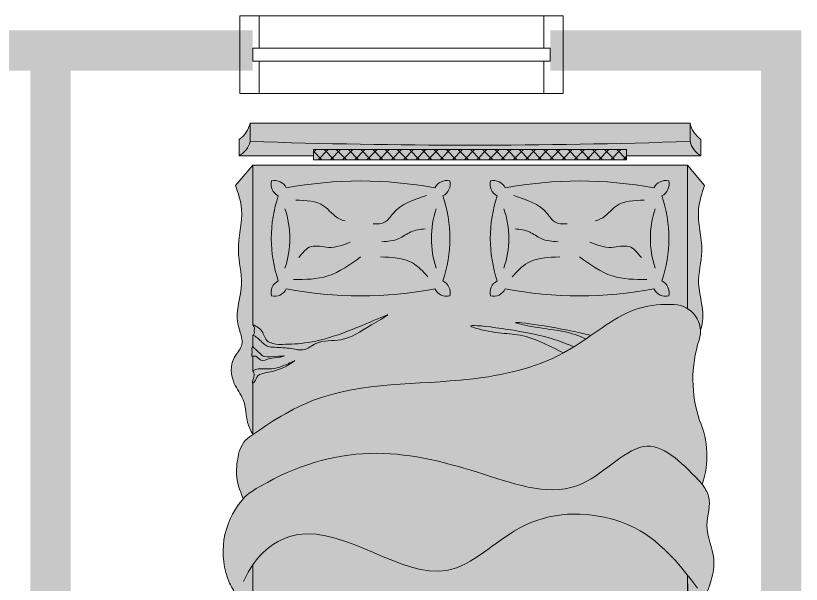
# Model space of a CAD drawing. Header units: metres. Extents: x -92766 to 98207, y -36056 to 71601.
# Drawn here: x 12.159 to 15.075, y 3.02 to 5.129 of the extents above; entities that cross this region are included whole.
import ezdxf

# ---------------------------------------------------------------- set-up
doc = ezdxf.new("R2010")
doc.units = ezdxf.units.M
doc.header["$MEASUREMENT"] = 0
for name, color, linetype, lineweight in [('WALLS (PERETI)', 1, 'Continuous', 30), ('WINDOWS (FERESTRE)', 4, 'Continuous', 15), ('www.cadblocksfree.com', 7, 'Continuous', 5)]:
    doc.layers.add(name, color=color, linetype=linetype, lineweight=lineweight)

# ---------------------------------------------------------------- blocks, each defined once
blk = doc.blocks.new('V_C_12M')
at = {"extrusion": (0, 0, -1)}
for p, q in [((0.04999999999032134, -0.01999998808680559), (0.05000000000283933, -0.4800000119079648)), ((0.07000000000940254, -0.01999998808678427), (0.04999999999032134, -0.01999998808680559)), ((0.07000000000940254, -0.01999998808678427), (0.06999999999599993, -0.4800000119079435)), ((0.04999999999988347, -0.02999998808679649), (-7.993605777301127e-14, -0.02999998808650162)), ((0.1200000000000561, -0.02999998808695636), (0.06999999999986528, -0.02999998808677518)), ((0.05000000047098929, -0.4700000119079739), (4.71025884962728e-10, -0.470000011907679)), ((0.1200000004709345, -0.4700000119081338), (0.0700000004709711, -0.4700000119079526)), ((0.07000000047098354, -0.4800000119079435), (0.05000000000283933, -0.4800000119079648))]:
    blk.add_line(p, q, dxfattribs=at)
blk.add_lwpolyline([(5.913491918363434e-12, -0.4999999999941807), (0, 0), (-0.120000000000136, -4.547473508864641e-13), (-0.1199999999939951, -0.4999999999946354)], close=True, dxfattribs=at)
blk = doc.blocks.new('A$C1DE57E0E')
at = {"layer": 'www.cadblocksfree.com', "lineweight": 5, "ltscale": 0.2}
h = blk.add_hatch(color=25, dxfattribs=at)
h.dxf.hatch_style = 1
h.set_gradient(color1=(139, 102, 75), color2=(43, 31, 23), one_color=1, tint=0.1299999952316284)
h.paths.add_polyline_path([(113.625865065027, 2288.797623987775), (113.625865065027, 2356.441106617451, -0.1973270565007711), (73.38699513208121, 2296.441106617451), (73.38699513208121, 2236.441106617451, 0.2083477308151313)])
h = blk.add_hatch(color=25, dxfattribs=at)
h.dxf.hatch_style = 1
h.set_gradient(color1=(139, 102, 75), color2=(43, 31, 23), one_color=1, tint=0.1299999952316284, name='CURVED')
h.paths.add_polyline_path([(1733.148125199368, 2356.441106617451), (113.625865065027, 2356.441106617451), (113.625865065027, 2288.797623987775, 0.01663836806749312), (1733.148125199368, 2288.797624296276)])
h = blk.add_hatch(color=25, dxfattribs=at)
h.dxf.hatch_style = 1
h.set_gradient(color1=(139, 102, 75), color2=(43, 31, 23), one_color=1, tint=0.1299999952316284)
h.paths.add_polyline_path([(1773.386995132081, 2296.441106617451, -0.1973270565004446), (1733.148125199368, 2356.441106617451), (1733.148125199368, 2288.79762398731, 0.208347730813652), (1773.386995132081, 2236.441106617451)])
h = blk.add_hatch(color=25, dxfattribs=at)
h.dxf.hatch_style = 1
h.set_gradient(color1=(139, 102, 75), color2=(43, 31, 23), one_color=1, tint=0.1299999952316284, name='INVCURVED')
h.paths.add_polyline_path([(1733.148125123, 2288.797624293715, -0.0166383680667078), (113.625865065027, 2288.797623987775, -0.2083477308153698), (73.38699513184838, 2236.441106617451), (347.0488876835443, 2236.441106617451), (347.0488876835443, 2258.73352480703), (1499.725102512864, 2258.73352480703), (1499.725102512864, 2236.441106617451), (1773.386995132081, 2236.441106617451, -0.2083477318100794)])
h = blk.add_hatch(color=25, dxfattribs=at)
h.dxf.hatch_style = 1
h.set_gradient(color1=(139, 102, 75), color2=(198, 169, 149), one_color=1, tint=0.6800000071525574, name='CYLINDER')
h.paths.add_polyline_path([(1499.725102512864, 2258.73352480703), (347.0488876835443, 2258.73352480703), (347.0488876835443, 2221.614735631505), (1499.725102512864, 2221.614735631505)])
h = blk.add_hatch(dxfattribs=at)
h.set_pattern_fill('ANSI37,_O', color=256, scale=10)
h.set_pattern_definition([(45, (-23820.29460513312, -41819.68571330886), (-22.45064030267288, 22.45064030267288), []), (135, (-23820.29460513312, -41819.68571330886), (-22.45064030267288, -22.45064030267288), [])])
h.paths.add_polyline_path([(1499.725102512864, 2258.73352480703), (347.0488876835443, 2258.73352480703), (347.0488876835443, 2221.614735631505), (1499.725102512864, 2221.614735631505)])
h = blk.add_hatch(color=254, dxfattribs=at)
h.dxf.hatch_style = 1
h.set_gradient(color1=(240, 232, 219), color2=(213, 190, 154), one_color=1, tint=0.7200000286102295)
edge = h.paths.add_edge_path()
edge.add_line((123.3869951320812, 2201.638743776828), (59.78979543456808, 2127.113995441934))
edge.add_spline(control_points=[(59.78979543433525, 2127.113995441934), (69.66471691965126, 2098.155732745072), (96.48561957175843, 2019.503285136307), (55.89570747525431, 1896.847830784507), (98.03812334081158, 1756.291254728567), (46.2446874929592, 1642.4650351936), (99.05461693950929, 1543.451174591668), (38.3420078442432, 1484.780852351803), (43.86893302458338, 1402.154759843135), (89.43182442570105, 1347.976950760465), (98.81970267207362, 1296.456476497697), (102.5268027849961, 1251.785219443263), (115.9961626573931, 1225.20268561272), (123.3869951320812, 1210.616465022555)], knot_values=[0, 0, 0, 0, 0.09018023105643881, 0.2449351320798513, 0.3646438241986237, 0.5132330690395209, 0.5950634960661151, 0.646820388242338, 0.740988272125753, 0.8098674202588054, 0.8551784313864677, 0.8950360916221497, 0.9434986994854019, 0.9434986994854019, 0.9434986994854019, 0.9434986994854019], degree=3, periodic=0)
edge.add_line((123.3869951320812, 1210.616465022555), (123.3869951320812, 1399.257914286805))
edge.add_spline(control_points=[(123.3869951318484, 1399.257914287969), (123.0195330763236, 1400.439047750318), (121.909177794354, 1404.008063268615), (123.8523257835768, 1410.396039955784), (127.0464214987587, 1418.205275765387), (128.968190271873, 1427.537091878941), (128.074713393813, 1437.372767469147), (124.8528064300772, 1442.673354365397), (123.3869951320812, 1445.084864146775)], knot_values=[0, 0, 0, 0, 0.003660913003178494, 0.01106213289003575, 0.01903160760236745, 0.02928736128191212, 0.03932861524520086, 0.04771003989559683, 0.04771003989559683, 0.04771003989559683, 0.04771003989559683], degree=3, periodic=0)
edge.add_line((123.3869951320812, 1445.084864147007), (123.3869951320812, 1499.091966038337))
edge.add_spline(control_points=[(123.3869951320812, 1499.091966038337), (122.2360037311446, 1499.363913269248), (119.2840703777038, 1500.06137295533), (119.4833432142623, 1506.612456329865), (122.3590581854805, 1515.081552360673), (117.7635536815505, 1526.15924084885), (122.0685133738443, 1532.61372321262), (123.3869951320812, 1534.590540154837)], knot_values=[0, 0, 0, 0, 0.00323058810341826, 0.008285449190587369, 0.01595143776938798, 0.03158668717773788, 0.03848939718788134, 0.03848939718788134, 0.03848939718788134, 0.03848939718788134], degree=3, periodic=0)
edge.add_line((123.3869951320812, 1534.590540154837), (123.3869951320812, 1576.421789272921))
edge.add_spline(control_points=[(123.3869951320812, 1576.421789273154), (124.84538592631, 1577.555738697527), (127.7628095960245, 1579.824136786396), (130.4430767595768, 1585.708127112826), (126.418961671181, 1592.037580792094), (132.1187966237776, 1599.839566271752), (126.9931074231863, 1608.045829061419), (124.4506216424052, 1613.271194995148), (123.386995132314, 1615.457180763595)], knot_values=[0, 0, 0, 0, 0.005548127908248948, 0.01109869847316836, 0.01747460509478682, 0.02515561728524743, 0.03551924628982295, 0.04297298497359907, 0.04297298497359907, 0.04297298497359907, 0.04297298497359907], degree=3, periodic=0)
edge.add_line((123.3869951320812, 1615.457180763828), (123.3869951320812, 2201.638743776828))
h = blk.add_hatch(color=254, dxfattribs=at)
h.dxf.hatch_style = 1
h.set_gradient(color1=(240, 232, 219), color2=(213, 190, 154), one_color=1, tint=0.7200000286102295, name='CURVED')
edge = h.paths.add_edge_path()
edge.add_spline(control_points=[(1266.920771327103, 1510.935291757807), (1211.318394224159, 1539.725045947824), (1128.86407457944, 1581.994103363249), (1018.806334608002, 1582.199411349837), (834.8506448992994, 1628.744689916726), (1166.20625173836, 1589.189207385294), (1268.474516668357, 1548.771323994035), (1305.907693764195, 1533.585557367653)], knot_values=[0.005631510335742829, 0.005631510335742829, 0.005631510335742829, 0.005631510335742829, 0.1860138916206105, 0.2660015162584448, 0.3570871810327863, 0.5963901805690979, 0.7397317389089879, 0.7397317389089879, 0.7397317389089879, 0.7397317389089879], degree=3, periodic=0)
edge.add_spline(control_points=[(1305.907693764661, 1533.585557367653), (1320.809152214788, 1542.889962446177), (1335.493168792222, 1552.722950765397), (1350.071985785384, 1562.733557737432)], knot_values=[1.358237767273279, 1.358237767273279, 1.358237767273279, 1.358237767273279, 1.409915662372559, 1.409915662372559, 1.409915662372559, 1.409915662372559], degree=3, periodic=0)
edge.add_spline(control_points=[(1350.071985701798, 1562.733557680389), (1323.264769100351, 1574.302925639087), (1271.063184834551, 1592.96531676827), (1190.448805092368, 1599.903544354718), (1006.959502411773, 1637.141664901981), (1211.911524916766, 1611.800557245733), (1348.131881256821, 1580.446799469879), (1368.368622151436, 1575.397297485732)], knot_values=[0.1043639306803623, 0.1043639306803623, 0.1043639306803623, 0.1043639306803623, 0.1896363068641149, 0.2696239315019491, 0.3607095962762907, 0.6000125958126024, 0.6446217338078728, 0.6446217338078728, 0.6446217338078728, 0.6446217338078728], degree=3, periodic=0)
edge.add_spline(control_points=[(1368.368622151902, 1575.397297485732), (1426.36493398482, 1615.757458505686), (1520.055709661683, 1682.816343296319), (1630.560748156626, 1690.783781247213), (1675.088243465172, 1689.217276392039)], knot_values=[1.431590322817981, 1.431590322817981, 1.431590322817981, 1.431590322817981, 1.63814180148235, 1.770695287284994, 1.770695287284994, 1.770695287284994, 1.770695287284994], degree=3, periodic=0)
edge.add_arc((1671.572356633842, 1589.279102805769), 99.99999999998879, 58.79200339781369, 87.98512997550938, ccw=False)
edge.add_line((1723.386995132081, 1674.80829803925), (1723.386995132081, 2201.638743777061))
edge.add_line((1723.386995132081, 2201.638743777061), (123.3869951320812, 2201.638743777061))
edge.add_line((123.3869951320812, 2201.638743777061), (123.3869951320812, 1615.457180763595))
edge.add_spline(control_points=[(123.386995132314, 1615.457180763595), (138.7418569207657, 1607.977226805408), (166.4929037827533, 1591.282890640898), (167.3933042318095, 1546.750568612944), (218.4456646011677, 1542.185560880695), (222.0033014432993, 1542.442241853336)], knot_values=[0.01222675870208364, 0.01222675870208364, 0.01222675870208364, 0.01222675870208364, 0.05947207820720335, 0.1062176618094138, 0.134458043575382, 0.134458043575382, 0.134458043575382, 0.134458043575382], degree=3, periodic=0)
edge.add_spline(control_points=[(222.0033014430664, 1542.442241853569), (280.5560467431787, 1543.171568945516), (390.866322131129, 1544.545582613675), (684.3157283065375, 1684.642635956639), (534.1458586766385, 1600.650997365359), (464.2776691131294, 1549.430959754623), (366.2358772675507, 1560.788356147707), (314.889044156298, 1515.492443144554), (260.1371901168022, 1529.762922996655), (224.2720552645624, 1531.028504173737), (203.8348121426534, 1531.749677823624)], knot_values=[0, 0, 0, 0, 0.2187005959148063, 0.4120203559900679, 0.4786136596093368, 0.604644403333072, 0.6969970394608518, 0.7456449795902802, 0.7925683322559657, 0.8547274388453193, 0.8547274388453193, 0.8547274388453193, 0.8547274388453193], degree=3, periodic=0)
edge.add_spline(control_points=[(203.8348121538293, 1531.749677825253), (194.074528798461, 1531.610278464388), (168.789265850326, 1534.799883309752), (149.131296711741, 1561.621246427763), (129.4647032190114, 1574.434646587819), (123.386995132314, 1576.421789273154)], knot_values=[0.1564883932805935, 0.1564883932805935, 0.1564883932805935, 0.1564883932805935, 0.184397548386913, 0.2313764834161266, 0.2505984550882281, 0.2505984550882281, 0.2505984550882281, 0.2505984550882281], degree=3, periodic=0)
edge.add_line((123.3869951320812, 1576.421789272921), (123.3869951320812, 1534.590540154604))
edge.add_spline(control_points=[(123.3869951320812, 1534.590540154837), (129.5787445807364, 1527.419398488244), (156.0012545699719, 1505.149626219878), (161.4760267860256, 1490.304171228316), (267.8169011354912, 1505.434084738139), (209.4075973453, 1492.688414279372), (185.4843696800526, 1494.090646455064), (154.5740164881572, 1475.13689222862), (137.9609655011445, 1500.280084685655), (127.1939418066759, 1499.837982236175), (123.3869951320812, 1499.091966038337)], knot_values=[0.05957432218761405, 0.05957432218761405, 0.05957432218761405, 0.05957432218761405, 0.08075289116965, 0.1037414994169835, 0.1697200936249023, 0.1760361327243865, 0.2071371586311508, 0.2404744334261798, 0.2623408547027293, 0.2736604507987723, 0.2736604507987723, 0.2736604507987723, 0.2736604507987723], degree=3, periodic=0)
edge.add_line((123.3869951320812, 1499.091966038337), (123.3869951320812, 1445.084864145378))
edge.add_spline(control_points=[(123.3869951320812, 1445.084864145378), (129.6665896673221, 1448.681607532548), (152.3526815536898, 1458.561300085392), (202.0807483247481, 1441.9744188732), (296.5283122262917, 1494.010609207908), (233.727520308923, 1451.877607451985), (175.0427458256017, 1437.513765921583), (139.856876789825, 1433.520673824241), (133.7568599861115, 1408.675406603143), (125.8082977498416, 1401.180516207125), (123.3869951318484, 1399.257914287969)], knot_values=[0.01385602633741752, 0.01385602633741752, 0.01385602633741752, 0.01385602633741752, 0.03487377758361038, 0.08886669095460016, 0.1078792274429341, 0.1267378491223226, 0.1587140219647659, 0.1937574699451985, 0.2174867851300671, 0.2267221218327879, 0.2267221218327879, 0.2267221218327879, 0.2267221218327879], degree=3, periodic=0)
edge.add_line((123.3869951320812, 1399.257914288202), (123.3869951320812, 1210.616465022787))
edge.add_spline(control_points=[(123.3869951318484, 1210.616465022555), (196.283048332436, 1261.844318968477), (434.8163014748134, 1409.852284468478), (853.222904909635, 1385.691790117417), (1161.298896953231, 1454.276584285311), (1266.92077134666, 1510.935291774338)], knot_values=[0.1168958193629841, 0.1168958193629841, 0.1168958193629841, 0.1168958193629841, 0.3797203297758732, 0.9577018633805092, 1.313793384435871, 1.313793384435871, 1.313793384435871, 1.313793384435871], degree=3, periodic=0)
h.paths.add_polyline_path([(246.7529245298356, 1746.308352602879, -0.3575266660906883), (192.1123583007138, 1720.987579002045, -0.3575266660894137), (217.433131902013, 1775.628145230934, -0.1647847126465284), (217.433131902013, 2088.828666352434, -0.3575266660890756), (192.1123583009467, 2143.469232581323, -0.3575266660908716), (246.7529245300684, 2118.14845898049, -0.09256070439663334), (793.8700573595706, 2118.14845898049, -0.3575266660898965), (848.5106235886924, 2143.469232581323, -0.3575266660894428), (823.1898499873932, 2088.828666352434, -0.1647847126465285), (823.1898499876261, 1775.628145230934, -0.3575266660890756), (848.5106235886924, 1720.987579002045, -0.3575266660898963), (793.8700573595706, 1746.308352602879, -0.09256070439665308)], flags=16)
h.paths.add_polyline_path([(998.26336667547, 1720.987579001812, -0.3575266660910266), (1023.584140276769, 1775.628145230934, -0.1647847126465284), (1023.584140276536, 2088.828666352434, -0.3575266660890757), (998.26336667547, 2143.469232581323, -0.3575266660898963), (1052.903932904592, 2118.14845898049, -0.0925607043966334), (1600.021065734094, 2118.14845898049, -0.3575266660908717), (1654.661631963216, 2143.469232581323, -0.3575266660894426), (1629.340858362149, 2088.828666352434, -0.1647847126465283), (1629.340858362149, 1775.628145230934, -0.3575266660890756), (1654.661631963216, 1720.987579002045, -0.3575266660908716), (1600.021065734094, 1746.308352602879, -0.09256070439663351), (1052.903932904592, 1746.308352602879, -0.3575266660906303)], flags=16)
h = blk.add_hatch(color=254, dxfattribs=at)
h.dxf.hatch_style = 1
h.set_gradient(color1=(240, 232, 219), color2=(213, 190, 154), one_color=1, tint=0.7200000286102295)
edge = h.paths.add_edge_path()
edge.add_spline(control_points=[(1771.503396621207, 1592.992221088847), (1774.059832509141, 1601.394208316226), (1792.066597333876, 1661.063487897394), (1748.735866923351, 1756.291254728567), (1790.878282788908, 1896.847830784507), (1750.288370692404, 2019.503285136307), (1777.109273344511, 2098.155732745072), (1786.98419483006, 2127.113995441934)], knot_values=[0, 0, 0, 0, 0.02462176416783945, 0.1732110090087366, 0.2929197011275091, 0.4476746021509216, 0.5378548332073604, 0.5378548332073604, 0.5378548332073604, 0.5378548332073604], degree=3, periodic=0)
edge.add_line((1786.98419483006, 2127.113995442167), (1723.386995132314, 2201.638743777061))
edge.add_line((1723.386995132314, 2201.638743777061), (1723.386995132314, 1674.808298043208))
edge.add_arc((1671.572356634773, 1589.279102809029), 99.9999999999888, 2.1279492292164264, 58.79200339844499, ccw=False)
h = blk.add_hatch(color=27, dxfattribs=at)
h.dxf.hatch_style = 1
h.set_gradient(color1=(106, 82, 42), color2=(160, 123, 64), one_color=1, tint=0.4399999976158142, name='CURVED')
h.paths.add_polyline_path([(823.1898499876261, 2088.828666352434, 0.3575266660914516), (848.5106235886924, 2143.469232581556, 0.3575266660906303), (793.8700573595706, 2118.14845898049, 0.09256070439663334), (246.7529245300684, 2118.14845898049, 0.3575266660908717), (192.1123583009467, 2143.469232581323, 0.3575266660886796), (217.433131902013, 2088.828666352667, 0.1647847126464969), (217.433131902013, 1775.628145230934, 0.3575266660910845), (192.1123583009467, 1720.987579001812, 0.3575266660898384), (246.7529245298356, 1746.308352602879, 0.09256070439665308), (793.8700573595706, 1746.308352602879, 0.3575266660898963), (848.5106235886924, 1720.987579002045, 0.3575266660883126), (823.1898499876261, 1775.628145230701, 0.164784712646497)])
h = blk.add_hatch(color=27, dxfattribs=at)
h.dxf.hatch_style = 1
h.set_gradient(color1=(106, 82, 42), color2=(160, 123, 64), one_color=1, tint=0.4399999976158142, name='CURVED')
h.paths.add_polyline_path([(1629.340858362149, 2088.828666352434, 0.3575266660910843), (1654.661631963216, 2143.469232581556, 0.3575266660898384), (1600.021065734327, 2118.14845898049, 0.09256070439665297), (1052.903932904592, 2118.14845898049, 0.3575266660900799), (998.26336667547, 2143.469232581323, 0.3575266660883129), (1023.584140276536, 2088.828666352667, 0.1647847126464969), (1023.584140276536, 1775.628145230934, 0.3575266660914516), (998.26336667547, 1720.987579001812, 0.3575266660906303), (1052.903932904592, 1746.308352602879, 0.09256070439663351), (1600.021065734094, 1746.308352602879, 0.3575266660906881), (1654.661631963216, 1720.987579002045, 0.3575266660886796), (1629.340858362149, 1775.628145230701, 0.1647847126464968)])
h = blk.add_hatch(color=43, dxfattribs=at)
h.dxf.hatch_style = 1
h.set_gradient(color1=(206, 178, 131), color2=(227, 212, 186), one_color=1, tint=0.8100000023841858, name='CYLINDER')
edge = h.paths.add_edge_path()
edge.add_arc((1671.57235662872, 1589.279102806002), 99.9999999999888, 342.0511336145293, 447.9851299725767)
edge.add_spline(control_points=[(1675.088243465172, 1689.217276392039), (1630.560748156626, 1690.783781247213), (1520.055709661916, 1682.816343296319), (1426.36493398482, 1615.757458505686), (1368.368622151669, 1575.397297485732)], knot_values=[1.431590322817835, 1.431590322817835, 1.431590322817835, 1.431590322817835, 1.564143808620479, 1.770695287284994, 1.770695287284994, 1.770695287284994, 1.770695287284994], degree=3, periodic=0)
edge.add_spline(control_points=[(1368.368622151669, 1575.397297485732), (1362.282728338614, 1571.162068615668), (1356.186609986238, 1566.932190568186), (1350.071985785384, 1562.733557737665)], knot_values=[1.409915662372815, 1.409915662372815, 1.409915662372815, 1.409915662372815, 1.431590322817835, 1.431590322817835, 1.431590322817835, 1.431590322817835], degree=3, periodic=0)
edge.add_spline(control_points=[(1350.071985785384, 1562.733557737665), (1335.493168792222, 1552.722950765397), (1320.809152214555, 1542.889962446177), (1305.907693764195, 1533.585557367653)], knot_values=[1.358237767273037, 1.358237767273037, 1.358237767273037, 1.358237767273037, 1.409915662372815, 1.409915662372815, 1.409915662372815, 1.409915662372815], degree=3, periodic=0)
edge.add_line((1305.907693765126, 1533.585557368118), (1266.920771419071, 1510.935291811125))
edge.add_spline(control_points=[(1266.920771324541, 1510.935291762464), (1161.298896936933, 1454.276584281586), (853.2229049010202, 1385.691790117882), (434.8163014748134, 1409.852284468478), (196.283048332436, 1261.844318968477), (123.3869951320812, 1210.616465022787)], knot_values=[0.1168958193630798, 0.1168958193630798, 0.1168958193630798, 0.1168958193630798, 0.472987340393773, 1.050968873998409, 1.313793384411202, 1.313793384411202, 1.313793384411202, 1.313793384411202], degree=3, periodic=0)
edge.add_spline(control_points=[(123.3869951320812, 1210.616465022787), (119.4973760962021, 1207.883027105127), (115.6125009094831, 1205.13546011271), (111.7318004558329, 1202.375459100353)], knot_values=[0.1028719158199011, 0.1028719158199011, 0.1028719158199011, 0.1028719158199011, 0.1168958193630799, 0.1168958193630799, 0.1168958193630799, 0.1168958193630799], degree=3, periodic=0)
edge.add_arc((169.6896432796493, 1120.883812563727), 100.0000000000352, 125.4208969883762, 169.6981795679069)
edge.add_spline(control_points=[(71.3017076656688, 1138.767160284333), (71.24702108022757, 1138.466293783626), (66.82209404651076, 1114.11262300075), (57.11727313022129, 1059.119965469465), (74.67116527887993, 1007.473684895085), (88.51241466565989, 974.5969975816552)], knot_values=[0.3128349436863077, 0.3128349436863077, 0.3128349436863077, 0.3128349436863077, 0.3137509534211996, 0.386958004641742, 0.4759027329026081, 0.4759027329026081, 0.4759027329026081, 0.4759027329026081], degree=3, periodic=0)
edge.add_spline(control_points=[(88.51241466565989, 974.5969975816552), (100.7337947171181, 988.6178082183469), (117.7515042463783, 1004.299455080414), (177.3714751359075, 1034.733086614171)], knot_values=[0.006245697065623623, 0.006245697065623623, 0.006245697065623623, 0.006245697065623623, 0.05547592591471932, 0.05547592591471932, 0.05547592591471932, 0.05547592591471932], degree=3, periodic=0)
edge.add_spline(control_points=[(177.3714751151856, 1034.733086632099), (304.553033485543, 1105.631670874776), (574.5504829192068, 1177.282438048627), (957.2018800252117, 1076.71462215879), (1321.112041725311, 944.3483852646314), (1568.28946728236, 1250.170386868762), (1710.763649512781, 1099.696197192185), (1778.114147331333, 1028.563930104021)], knot_values=[0.09918525235884462, 0.09918525235884462, 0.09918525235884462, 0.09918525235884462, 0.5236467270390676, 0.9270872950244264, 1.289918234564769, 1.564439021262726, 1.810554634340499, 1.810554634340499, 1.810554634340499, 1.810554634340499], degree=3, periodic=0)
edge.add_arc((1474.354844650719, 1132.997814804083), 321.2104454069234, 341.0267878798242, 383.7782184284114)
edge.add_arc((2216.063350123586, 1412.90033101174), 472.3459732861395, 162.0511336103901, 198.5657216587826, ccw=False)
h = blk.add_hatch(color=254, dxfattribs=at)
h.dxf.hatch_style = 1
h.set_gradient(color1=(240, 232, 219), color2=(137, 106, 57), one_color=1, tint=0.3799999952316284, name='CURVED')
edge = h.paths.add_edge_path()
edge.add_spline(control_points=[(203.8348121426534, 1531.749677823624), (224.2720552645624, 1531.028504173737), (260.1371901168022, 1529.762922996655), (314.889044156298, 1515.492443144554), (366.2358772675507, 1560.788356147707), (464.2776691131294, 1549.430959754623), (534.1458586766385, 1600.650997365359), (684.3157283065375, 1684.642635956639), (390.866322131129, 1544.545582613675), (280.5560467431787, 1543.171568945516), (222.0033014430664, 1542.442241853569)], knot_values=[0, 0, 0, 0, 0.06215910658935364, 0.1090824592550391, 0.1577303993844675, 0.2500830355122473, 0.3761137792359825, 0.4427070828552514, 0.636026842930513, 0.8547274388453193, 0.8547274388453193, 0.8547274388453193, 0.8547274388453193], degree=3, periodic=0)
edge.add_spline(control_points=[(222.0033014432993, 1542.442241853336), (218.4456646011677, 1542.185560880695), (167.3933042318095, 1546.750568612944), (166.4929037827533, 1591.282890640898), (138.7418569207657, 1607.977226805408), (123.386995132314, 1615.457180763595)], knot_values=[0.01222675870208365, 0.01222675870208365, 0.01222675870208365, 0.01222675870208365, 0.04046714046805186, 0.08721272407026232, 0.134458043575382, 0.134458043575382, 0.134458043575382, 0.134458043575382], degree=3, periodic=0)
edge.add_spline(control_points=[(123.386995132314, 1615.457180763595), (124.4506216424052, 1613.271194995148), (126.9931074231863, 1608.045829061419), (132.1187966237776, 1599.839566271752), (126.418961671181, 1592.037580792094), (130.4430767595768, 1585.708127112826), (127.7628095960245, 1579.824136786396), (124.84538592631, 1577.555738697527), (123.3869951320812, 1576.421789273154)], knot_values=[0, 0, 0, 0, 0.007453738683776123, 0.01781736768835163, 0.02549837987881225, 0.03187428650043071, 0.03742485706535012, 0.04297298497359907, 0.04297298497359907, 0.04297298497359907, 0.04297298497359907], degree=3, periodic=0)
edge.add_spline(control_points=[(123.386995132314, 1576.421789273154), (129.4647032190114, 1574.434646587819), (149.131296711741, 1561.621246427763), (168.789265850326, 1534.799883309752), (194.074528798461, 1531.610278464388), (203.8348121538293, 1531.749677825253)], knot_values=[0.1564883932805935, 0.1564883932805935, 0.1564883932805935, 0.1564883932805935, 0.175710364952695, 0.2226892999819086, 0.2505984550882281, 0.2505984550882281, 0.2505984550882281, 0.2505984550882281], degree=3, periodic=0)
h = blk.add_hatch(color=254, dxfattribs=at)
h.dxf.hatch_style = 1
h.set_gradient(color1=(240, 232, 219), color2=(137, 106, 57), one_color=1, tint=0.3799999952316284, name='CURVED')
edge = h.paths.add_edge_path()
edge.add_spline(control_points=[(1305.907693764195, 1533.585557367653), (1268.474516668357, 1548.771323994035), (1166.20625173836, 1589.189207385294), (834.8506448992994, 1628.744689916726), (1018.806334608002, 1582.199411349837), (1128.86407457944, 1581.994103363249), (1211.318394224159, 1539.725045947824), (1266.920771327103, 1510.935291757807)], knot_values=[0.005631510335742784, 0.005631510335742784, 0.005631510335742784, 0.005631510335742784, 0.1489730686756328, 0.3882760682119444, 0.479361732986286, 0.5593493576241202, 0.7397317389089879, 0.7397317389089879, 0.7397317389089879, 0.7397317389089879], degree=3, periodic=0)
edge.add_line((1266.920771327103, 1510.935291757574), (1305.907693764195, 1533.58555736742))
h = blk.add_hatch(color=254, dxfattribs=at)
h.dxf.hatch_style = 1
h.set_gradient(color1=(240, 232, 219), color2=(137, 106, 57), one_color=1, tint=0.3799999952316284, name='CURVED')
edge = h.paths.add_edge_path()
edge.add_spline(control_points=[(1368.368622151436, 1575.397297485732), (1348.131881256821, 1580.446799469879), (1211.911524916766, 1611.800557245733), (1006.959502411773, 1637.141664901981), (1190.448805092368, 1599.903544354718), (1271.063184834551, 1592.96531676827), (1323.264769100351, 1574.302925639087), (1350.071985701798, 1562.733557680389)], knot_values=[0.1043639306803623, 0.1043639306803623, 0.1043639306803623, 0.1043639306803623, 0.1489730686756328, 0.3882760682119444, 0.479361732986286, 0.5593493576241202, 0.6446217338078728, 0.6446217338078728, 0.6446217338078728, 0.6446217338078728], degree=3, periodic=0)
edge.add_spline(control_points=[(1350.071985784918, 1562.733557737432), (1356.186609985773, 1566.932190567954), (1362.282728338381, 1571.162068615435), (1368.368622151436, 1575.397297485732)], knot_values=[1.409915662372559, 1.409915662372559, 1.409915662372559, 1.409915662372559, 1.431590322817981, 1.431590322817981, 1.431590322817981, 1.431590322817981], degree=3, periodic=0)
h = blk.add_hatch(color=254, dxfattribs=at)
h.dxf.hatch_style = 1
h.set_gradient(color1=(240, 232, 219), color2=(137, 106, 57), one_color=1, tint=0.3799999952316284, name='CURVED')
edge = h.paths.add_edge_path()
edge.add_spline(control_points=[(123.3869951320812, 1499.091966038337), (127.1939418066759, 1499.837982236175), (137.9609655011445, 1500.280084685655), (154.5740164881572, 1475.13689222862), (185.4843696800526, 1494.090646455064), (209.4075973453, 1492.688414279372), (267.8169011354912, 1505.434084738139), (161.4760267860256, 1490.304171228316), (156.0012545699719, 1505.149626219878), (129.5787445807364, 1527.419398488244), (123.3869951320812, 1534.590540154837)], knot_values=[0.05957432218761405, 0.05957432218761405, 0.05957432218761405, 0.05957432218761405, 0.0708939182836571, 0.0927603395602066, 0.1260976143552356, 0.1571986402619999, 0.1635146793614841, 0.2294932735694029, 0.2524818818167364, 0.2736604507987723, 0.2736604507987723, 0.2736604507987723, 0.2736604507987723], degree=3, periodic=0)
edge.add_spline(control_points=[(123.3869951320812, 1534.590540154837), (122.0685133738443, 1532.61372321262), (117.7635536815505, 1526.15924084885), (122.3590581854805, 1515.081552360673), (119.4833432142623, 1506.612456329865), (119.2840703777038, 1500.06137295533), (122.2360037311446, 1499.363913269248), (123.3869951320812, 1499.091966038337)], knot_values=[0, 0, 0, 0, 0.00690271001014346, 0.02253795941849335, 0.03020394799729397, 0.03525880908446308, 0.03848939718788134, 0.03848939718788134, 0.03848939718788134, 0.03848939718788134], degree=3, periodic=0)
h = blk.add_hatch(color=254, dxfattribs=at)
h.dxf.hatch_style = 1
h.set_gradient(color1=(240, 232, 219), color2=(137, 106, 57), one_color=1, tint=0.3799999952316284, name='CURVED')
edge = h.paths.add_edge_path()
edge.add_spline(control_points=[(123.3869951318484, 1399.257914287969), (125.8082977498416, 1401.180516207125), (133.7568599861115, 1408.675406603143), (139.856876789825, 1433.520673824241), (175.0427458256017, 1437.513765921583), (233.727520308923, 1451.877607451985), (296.5283122262917, 1494.010609207908), (202.0807483247481, 1441.9744188732), (152.3526815536898, 1458.561300085392), (129.6665896673221, 1448.681607532548), (123.3869951320812, 1445.084864145378)], knot_values=[0.01385602633741753, 0.01385602633741753, 0.01385602633741753, 0.01385602633741753, 0.02309136304013831, 0.04682067822500691, 0.08186412620543948, 0.1138402990478828, 0.1326989207272713, 0.1517114572156052, 0.205704370586595, 0.2267221218327879, 0.2267221218327879, 0.2267221218327879, 0.2267221218327879], degree=3, periodic=0)
edge.add_spline(control_points=[(123.3869951320812, 1445.084864146775), (124.8528064300772, 1442.673354365397), (128.074713393813, 1437.372767469147), (128.968190271873, 1427.537091878941), (127.0464214987587, 1418.205275765387), (123.8523257835768, 1410.396039955784), (121.909177794354, 1404.008063268615), (123.0195330763236, 1400.439047750318), (123.3869951318484, 1399.257914287969)], knot_values=[0, 0, 0, 0, 0.008381424650395966, 0.01842267861368471, 0.02867843229322938, 0.03664790700556108, 0.04404912689241833, 0.04771003989559683, 0.04771003989559683, 0.04771003989559683, 0.04771003989559683], degree=3, periodic=0)
h = blk.add_hatch(color=43, dxfattribs=at)
h.dxf.hatch_style = 1
h.set_gradient(color1=(206, 178, 131), color2=(233, 221, 200), one_color=1, tint=0.8500000238418579, name='CURVED')
edge = h.paths.add_edge_path()
edge.add_spline(control_points=[(1846.775334750302, 101.5322837166023), (1837.758212597808, 119.282520638546), (1820.557477156632, 153.1422293295618), (1852.897575316485, 216.1501920991577), (1772.038563251263, 246.8624951350503), (1828.093229972292, 310.2186806115787), (1753.335072564194, 365.5087450768333), (1862.134915190749, 429.5161386001855), (1782.430540936533, 488.7626145815011), (1755.613269689726, 530.4130629741121), (1748.185175089631, 545.9990569294896)], knot_values=[0, 0, 0, 0, 0.05758329000353637, 0.1098437972159638, 0.1698138218664433, 0.2255174829302509, 0.2824861515521905, 0.3632291183773252, 0.45098420656959, 0.5012091817853866, 0.5012091817853866, 0.5012091817853866, 0.5012091817853866], degree=3, periodic=0)
edge.add_spline(control_points=[(1748.185175089398, 545.9990569290239), (1774.630018931581, 586.4510102393106), (1810.303072807612, 651.4304842834827), (1830.422947386513, 770.1023544215132), (1777.033242374659, 868.1934337660205), (1817.843742163852, 968.7014402637724), (1787.766605337616, 1014.020107752644), (1778.114147331333, 1028.563930104021)], knot_values=[0, 0, 0, 0, 0.1438744691785906, 0.2224893870322766, 0.3492927143212738, 0.4561786976395368, 0.5066917301592303, 0.5066917301592303, 0.5066917301592303, 0.5066917301592303], degree=3, periodic=0)
edge.add_spline(control_points=[(1778.114147331333, 1028.563930104021), (1710.763649512781, 1099.696197192185), (1568.28946728236, 1250.170386868762), (1321.112041725311, 944.3483852646314), (957.2018800252117, 1076.71462215879), (574.5504829192068, 1177.282438048627), (304.553033485543, 1105.631670874776), (177.3714751151856, 1034.733086632099)], knot_values=[0.09918525235884457, 0.09918525235884457, 0.09918525235884457, 0.09918525235884457, 0.3453008654366168, 0.6198216521345741, 0.9826525916749167, 1.386093159660275, 1.810554634340499, 1.810554634340499, 1.810554634340499, 1.810554634340499], degree=3, periodic=0)
edge.add_spline(control_points=[(177.3714751359075, 1034.733086614171), (117.7515042463783, 1004.299455080414), (100.7337947171181, 988.6178082183469), (88.51241466565989, 974.5969975816552)], knot_values=[0.006245697065623626, 0.006245697065623626, 0.006245697065623626, 0.006245697065623626, 0.05547592591471932, 0.05547592591471932, 0.05547592591471932, 0.05547592591471932], degree=3, periodic=0)
edge.add_spline(control_points=[(88.51241466565989, 974.5969975816552), (86.96192344697192, 972.8182177972049), (85.48863042052835, 971.066169611644), (84.01533739431761, 969.3141214258503)], knot_values=[0, 0, 0, 0, 0.006245697065623623, 0.006245697065623623, 0.006245697065623623, 0.006245697065623623], degree=3, periodic=0)
edge.add_arc((305.3419513611589, 780.048327117227), 291.2164331649039, 139.4648411061638, 203.3711573294546)
edge.add_arc((222.2119085027371, 746.6040277718566), 201.6528082906132, 204.0179006417974, 212.6189639884946)
edge.add_spline(control_points=[(52.36498574214056, 637.9031633769628), (53.69998291018419, 634.7824151744135), (63.61600348749198, 610.394859386608), (76.91841530892998, 552.0200741658919), (34.39830520423129, 466.4896550150588), (85.51934451749548, 383.0182824074291), (86.22797718807124, 296.517417089548), (36.23006303678267, 211.8424845449626), (14.45135069545358, 145.534982677782), (-0.001344765769317746, 101.5322833331302)], knot_values=[0, 0, 0, 0, 0.01015006490093628, 0.07858295845119123, 0.1732273504791735, 0.2688802694005398, 0.3498050162211251, 0.4202002266429895, 0.5590752189863636, 0.5590752189863636, 0.5590752189863636, 0.5590752189863636], degree=3, periodic=0)
edge.add_ellipse((19.30693505564705, 97.55868370109238), major_axis=(26.78801718332123, 26.78801718332124), ratio=0.4535320972039225, start_angle=91.88892384720953, end_angle=106.6319524287637, ccw=False)
edge.add_ellipse((46.09495223895647, 124.3467008844018), major_axis=(77.29204289273638, 77.2920428927364), ratio=0.168252450050839, start_angle=-6.260734153329395e-10, end_angle=110.97777841448749, ccw=False)
edge.add_line((123.3869951318484, 201.6387437770609), (1723.346232960699, 201.6387437770609))
edge.add_arc((1869.593541783746, 258.1426589486655), 156.7831871334379, 200.9447658774159, 201.1244713640487, ccw=False)
edge.add_arc((2039.366322685732, 351.4943992905319), 349.7136727815615, 205.2898146244752, 205.3730108333857)
edge.add_ellipse((1800.679038025206, 124.3467008844018), major_axis=(-77.2920428927364, 77.2920428927364), ratio=0.168252450050839, start_angle=249.0222215855125, end_angle=359.9999999996835, ccw=False)
edge.add_ellipse((1827.467055208515, 97.55868370109238), major_axis=(-26.78801718332124, 26.78801718332124), ratio=0.4535320972039225, start_angle=253.3680475712363, end_angle=268.1110761527904, ccw=False)
h = blk.add_hatch(color=43, dxfattribs=at)
h.dxf.hatch_style = 1
h.set_gradient(color1=(206, 178, 131), color2=(233, 221, 200), one_color=1, tint=0.8500000238418579, name='CURVED')
edge = h.paths.add_edge_path()
edge.add_ellipse((46.09495223895647, 124.3467008844018), major_axis=(77.29204289273638, 77.2920428927364), ratio=0.168252450050839, start_angle=-110.9777784154059, end_angle=-6.261367168116338e-10)
edge.add_ellipse((46.09495223895647, 124.3467008844018), major_axis=(77.29204289273638, 77.2920428927364), ratio=0.168252450050839, start_angle=-6.261367168116338e-10, end_angle=110.9777784144875)
edge.add_ellipse((19.30693505564705, 97.55868370109238), major_axis=(26.78801718332123, 26.78801718332124), ratio=0.4535320972039225, start_angle=-91.88892384974741, end_angle=91.88892384720953, ccw=False)
h = blk.add_hatch(color=43, dxfattribs=at)
h.dxf.hatch_style = 1
h.set_gradient(color1=(206, 178, 131), color2=(233, 221, 200), one_color=1, tint=0.8500000238418579, name='CURVED')
edge = h.paths.add_edge_path()
edge.add_ellipse((1800.679038025206, 124.3467008844018), major_axis=(-77.2920428927364, 77.2920428927364), ratio=0.168252450050839, start_angle=249.0222215855125, end_angle=359.9999999996834)
edge.add_ellipse((1800.679038025206, 124.3467008844018), major_axis=(-77.2920428927364, 77.2920428927364), ratio=0.168252450050839, start_angle=359.9999999996834, end_angle=470.977778415406)
edge.add_ellipse((1827.467055208515, 97.55868370109238), major_axis=(-26.78801718332124, 26.78801718332124), ratio=0.4535320972039225, start_angle=268.1110761527904, end_angle=451.8889238497474, ccw=False)
h = blk.add_hatch(color=43, dxfattribs=at)
h.dxf.hatch_style = 1
h.set_gradient(color1=(206, 178, 131), color2=(233, 221, 200), one_color=1, tint=0.8500000238418579, name='CURVED')
edge = h.paths.add_edge_path()
edge.add_spline(control_points=[(23.28053468768485, 78.25040387990884), (57.12762379972264, 93.35675064101815), (120.553795942571, 121.6645837589167), (154.8663848219439, 12.46010377048515), (311.1333764945157, 33.61264213221148), (488.0115685646888, 172.6456018914469), (719.0518185284454, -55.72499537328258), (959.1291522877291, 72.09565964434296), (1195.789368334459, 90.69972819881514), (1422.406752428273, 16.79371150373481), (1615.927836257499, 154.3024097506423), (1747.460744946962, 106.1087754836772), (1823.493455576245, 78.25040387990884)], knot_values=[0, 0, 0, 0, 0.09151940398442315, 0.1714985135733706, 0.2551966802733756, 0.4993431682155844, 0.7776132872898074, 0.9991109890269537, 1.23769004728933, 1.492615491211055, 1.658192352121012, 1.885025012049535, 1.885025012049535, 1.885025012049535, 1.885025012049535], degree=3, periodic=0)
edge.add_ellipse((1827.467055208515, 97.55868370109238), major_axis=(-26.78801718332124, 26.78801718332124), ratio=0.4535320972039225, start_angle=451.8889238497474, end_angle=466.6319524285684, ccw=False)
edge.add_ellipse((1800.679038025206, 124.3467008844018), major_axis=(-77.2920428927364, 77.2920428927364), ratio=0.168252450050839, start_angle=359.9999999996835, end_angle=470.9777784154059, ccw=False)
edge.add_arc((1869.593541829847, 258.1426588292234), 156.7831871334379, 201.1244713173118, 201.142614633458, ccw=False)
edge.add_line((1723.346232960699, 201.6387437770609), (123.3869951316155, 201.6387437770609))
edge.add_ellipse((46.09495223895647, 124.3467008844018), major_axis=(77.29204289273638, 77.2920428927364), ratio=0.168252450050839, start_angle=-110.97777841540602, end_angle=-6.260734153329395e-10, ccw=False)
edge.add_ellipse((19.30693505564705, 97.55868370109238), major_axis=(26.78801718332123, 26.78801718332124), ratio=0.4535320972039225, start_angle=-106.63195242856841, end_angle=-91.88892384974741, ccw=False)
at = {"layer": 'www.cadblocksfree.com', "ltscale": 0.2}
for p, q in [((113.625865065027, 2288.797623987775), (113.625865065027, 2356.441106617451)), ((1733.148125199368, 2288.79762398731), (1733.148125199368, 2356.441106617451)), ((347.0488876835443, 2258.73352480703), (1499.725102512864, 2258.73352480703)), ((347.0488876835443, 2221.614735631505), (347.0488876835443, 2258.73352480703)), ((1499.725102512864, 2221.614735631505), (1499.725102512864, 2258.73352480703)), ((123.3869951320812, 2201.638743777061), (59.78979543433525, 2127.113995441934)), ((347.0488876835443, 2221.614735631505), (1499.725102512864, 2221.614735631505)), ((1723.386995132081, 2201.638743777061), (1786.98419483006, 2127.113995441934)), ((123.3869951320812, 732.1379789712373), (123.3869951320812, 494.3184053606819)), ((1723.386995132081, 417.3768232811708), (1723.386995132081, 694.4013779382221)), ((123.3869951320812, 201.6387437770609), (1723.386995132081, 201.6387437770609))]:
    blk.add_line(p, q, dxfattribs=at)
at = {"layer": 'www.cadblocksfree.com', "lineweight": 5, "ltscale": 0.2}
blk.add_line((1305.907693764195, 1533.585557367653), (1266.920771327103, 1510.935291757574), dxfattribs=at)
at = {"layer": 'www.cadblocksfree.com', "ltscale": 0.2}
for points in [[(1733.148125199368, 2356.441106617451), (113.625865065027, 2356.441106617451)], [(73.38699513208121, 2296.441106617451), (73.38699513208121, 2236.441106617451), (347.0488876835443, 2236.441106617451)], [(1499.725102512864, 2236.441106617451), (1773.386995132081, 2236.441106617451), (1773.386995132081, 2296.441106617451)], [(1723.386995132081, 1674.808298043208), (1723.386995132081, 2201.638743777061), (123.3869951320812, 2201.638743777061), (123.3869951320812, 1615.457180763362)], [(123.3869951320812, 1576.421789273154), (123.3869951320812, 1534.590540154837)], [(123.3869951320812, 1499.091966038337), (123.3869951320812, 1445.084864146542)], [(123.3869951320812, 1399.257914288202), (123.3869951320812, 1210.616465022555)]]:
    blk.add_lwpolyline(points, dxfattribs=at)
for centre, radius, start, end in [((20.45040449686348, 2375.435971817235), 95.09191004509374, 303.8271063567623, 348.477502372288), ((1826.323585767532, 2375.435971817235), 95.09191004509374, 191.522497627712, 236.1728936432376), ((33.41004125052132, 2308.806753153214), 82.67371795300178, 298.91757738208, 345.9938957130786), ((923.3869904978201, 26616.21231783344), 24340.8877974203, 268.093559378855, 271.9064406344778), ((1813.363949013641, 2308.806753153214), 82.67371795300178, 194.0061042869214, 241.08242261792), ((238.0962165035307, 2131.591250548605), 47.49317500830401, 165.5166463036483, 244.2099450736387), ((203.9903403341305, 2097.485374378972), 47.49317500830401, 25.79005492636128, 104.4833536963517), ((520.3114909448195, 653.0836696489714), 1490.385562932656, 79.42346065011253, 100.5765393498875), ((836.6326415555086, 2097.485374378972), 47.49317500830401, 75.51664630364833, 154.2099450736387), ((802.5267653861083, 2131.591250548605), 47.49317500830401, 295.7900549263613, 14.48335369635167), ((1044.247224878054, 2131.591250548605), 47.49317500830401, 165.5166463036483, 244.2099450736387), ((1010.141348708654, 2097.485374378972), 47.49317500830401, 25.79005492636128, 104.4833536963517), ((1326.462499319343, 653.0836696489714), 1490.385562932656, 79.42346065011253, 100.5765393498875), ((1642.783649930032, 2097.485374378972), 47.49317500830401, 75.51664630364833, 154.2099450736387), ((1608.677773760632, 2131.591250548605), 47.49317500830401, 295.7900549263613, 14.48335369635167), ((679.6966950700153, 1932.228405791568), 488.0688921049917, 161.2852469092116, 198.7147530907884), ((360.926286819391, 1932.228405791568), 488.0688921049917, 341.2852469092116, 18.7147530907884), ((1485.847703444771, 1932.228405791568), 488.0688921049917, 161.2852469092116, 198.7147530907884), ((1167.077295194147, 1932.228405791568), 488.0688921049917, 341.2852469092116, 18.7147530907884), ((-79.0748628762085, 1932.2284057918), 338.7897965243698, 341.1598423447412, 18.8401576552588), ((1119.69784476608, 1932.2284057918), 338.7897965243698, 161.1598423447412, 198.8401576552588), ((727.076145498082, 1932.2284057918), 338.7897965243698, 341.1598423447412, 18.8401576552588), ((1925.848853140371, 1932.2284057918), 338.7897965243698, 161.1598423447412, 198.8401576552588), ((238.0962165035307, 1732.865561034763), 47.49317500830401, 115.7900549263613, 194.4833536963517), ((802.5267653861083, 1732.865561034763), 47.49317500830401, 345.5166463036483, 64.20994507363872), ((1044.247224878054, 1732.865561034763), 47.49317500830401, 115.7900549263613, 194.4833536963517), ((1608.677773760632, 1732.865561034763), 47.49317500830401, 345.5166463036483, 64.20994507363872), ((203.9903403341305, 1766.971437204396), 47.49317500830401, 255.5166463036483, 334.2099450736387), ((520.3114909448195, 3211.373141934397), 1490.385562932656, 259.4234606501125, 280.5765393498875), ((836.6326415555086, 1766.971437204396), 47.49317500830401, 205.7900549263613, 284.4833536963517), ((1010.141348708654, 1766.971437204396), 47.49317500830401, 255.5166463036483, 334.2099450736387), ((1326.462499319343, 3211.373141934397), 1490.385562932656, 259.4234606501125, 280.5765393498875), ((1642.783649930032, 1766.971437204396), 47.49317500830401, 205.7900549263613, 284.4833536963517), ((1671.572356635006, 1589.279102809029), 100, 342.0511336141954, 87.98512996983051), ((2216.063350123586, 1412.900331011973), 472.3459732861116, 162.0511336141954, 198.5657216592086), ((1474.354844650952, 1132.997814804083), 321.2104454069235, 341.0267878818818, 23.77821842490178), ((169.6896432794165, 1120.883812563494), 100, 125.4208969889317, 169.6981794721169), ((305.341951360926, 780.048327117227), 291.2164331649249, 139.4648411094004, 203.3711573329142), ((222.2119084966835, 746.604027786525), 201.6528082909061, 204.0179006445426, 212.6189640182002), ((-676.1570222072769, 560.9017871317919), 873.2121282601559, 336.8495239528304, 357.9002538815232), ((2039.366322776536, 351.4943990986794), 349.7136727815545, 176.7524727736789, 205.3730107947023), ((1869.593541782349, 258.1426589521579), 156.7831871334492, 162.6474673785245, 201.1361021932697), ((1614.993829871994, 33.67191777518019), 198.0600766927276, 58.00128565054176, 91.65506450715961)]:
    blk.add_arc(centre, radius, start, end, dxfattribs=at)
at = {"layer": 'www.cadblocksfree.com', "ltscale": 0.2, "extrusion": (0, 0, -1)}
for centre, major_axis, ratio, start_param, end_param in [((46.09495223895647, 124.3467008844018), (77.29204289273638, 77.2920428927364), 0.168252450050839, 4.250341947992563, 8.31602866635556), ((19.30693505564705, 97.55868370109238), (26.78801718332123, 26.78801718332124), 0.4535320972039225, 4.422106649467695, 8.144263964888069)]:
    blk.add_ellipse(centre, major_axis=major_axis, ratio=ratio, start_param=start_param, end_param=end_param, dxfattribs=at)
at = {"layer": 'www.cadblocksfree.com', "ltscale": 0.2}
for centre, major_axis, ratio, start_param, end_param in [((1800.679038025206, 124.3467008844018), (-77.29204289273639, 77.29204289273639), 0.168252450050839, 4.250341947992563, 8.31602866635556), ((1827.467055208515, 97.55868370109238), (-26.78801718332124, 26.78801718332124), 0.4535320972039226, 4.422106649467695, 8.144263964888069)]:
    blk.add_ellipse(centre, major_axis=major_axis, ratio=ratio, start_param=start_param, end_param=end_param, dxfattribs=at)
for points in [[(59.78979543433525, 2127.113995441934), (82.08290527015924, 2039.732696943684), (70.39976093475707, 1885.419432675233), (81.93961892346852, 1766.268257077318), (68.47646092856303, 1618.290194313973), (81.93961892346852, 1537.574878765037), (55.01330293365754, 1493.373641282786), (55.01330293365754, 1399.205757399322), (88.0321004181169, 1338.756637800951), (98.35171176632866, 1294.636423034593), (104.5322550283745, 1255.260872696294), (123.3869951320812, 1210.616465022555)], [(762.3940522070043, 2089.629054529825), (638.7319312528707, 2022.979526568903), (610.7893675474916, 1992.629232610809), (566.0101590033155, 1985.37225355464)], [(1084.379938057158, 2089.629054529825), (1208.042059011292, 2022.979526568903), (1235.984622716671, 1992.629232610809), (1280.763831260847, 1985.37225355464)], [(281.8394262068905, 2072.832328495104), (385.3339104789775, 2051.098758903565), (442.780773247825, 2003.767681866884), (462.9375658668578, 1996.718353569042)], [(1564.934564057272, 2072.832328495104), (1461.440079785185, 2051.098758903565), (1403.993217016337, 2003.767681866884), (1383.836424397305, 1996.718353569042)], [(757.660066871671, 1967.278872584458), (704.82851353148, 1955.916413392406), (661.0876716077328, 1931.345775663853), (598.9958589705639, 1920.182994032046)], [(1089.113923392491, 1967.278872584458), (1141.945476732682, 1955.916413392406), (1185.68631865643, 1931.345775663853), (1247.778131293599, 1920.182994032046)], [(292.6127177008893, 1861.774407305988), (337.9654820689466, 1902.056177770253), (402.6030241709668, 1899.193343385123), (482.493521281518, 1917.945132378722)], [(1554.161272563273, 1861.774407305988), (1508.808508195216, 1902.056177770253), (1444.170966093196, 1899.193343385123), (1364.280468982644, 1917.945132378722)], [(273.2430518784095, 1780.633863187162), (399.580498366151, 1794.099269698141), (520.4972449429333, 1864.316358483164)], [(768.1097486880608, 1791.20160959987), (711.1045627139974, 1842.289648937294), (593.1498434834648, 1864.035261954414)], [(1078.664241576102, 1791.20160959987), (1135.669427550165, 1842.289648937294), (1253.624146780698, 1864.035261954414)], [(1573.530938385753, 1780.633863187162), (1447.193491898011, 1794.099269698141), (1326.276745321229, 1864.316358483164)], [(123.386995132314, 1615.457180763595), (126.7597382289823, 1608.810164562892), (130.0722938387189, 1598.990196056198), (127.9553375774994, 1591.606670850888), (129.3901029925328, 1585.394293411169), (127.4585268306546, 1580.19065553695), (123.3869951320812, 1576.421789273154)], [(123.3869951320812, 1534.590540154837), (120.1570196466055, 1528.490157884313), (120.9113557667006, 1512.873115876457), (119.6293358982075, 1505.315086639486), (120.3985412197653, 1500.319093866739), (123.3869951320812, 1499.091966038337)], [(123.3869951320812, 1445.084864146775), (127.2363544900436, 1437.639683712041), (128.4690100601874, 1427.674376822542), (126.5640299040824, 1417.597098710947), (123.8746325669345, 1410.095121028135), (122.5299173996318, 1402.817085789749), (123.3869951318484, 1399.257914287969)], [(1846.775334750302, 101.5322837166023), (1830.199916708749, 156.6783697460778), (1835.077577959979, 208.7107542275917), (1795.04920346546, 253.3664715760387), (1808.096590114525, 307.5205439764541), (1783.005469558295, 358.6660704063252), (1825.981051058043, 427.0219486209098), (1778.245213503484, 500.6578455502167), (1723.386995132081, 694.4013779382221)], [(1823.493455576245, 78.25040387990884), (1600.147470064228, 117.8689142744988), (1446.190980406478, 56.93373427912593), (1191.860472239088, 74.33989910641685), (954.1975092650391, 53.45250885002315), (738.9430999979377, 1.234014368150383), (480.1929692334961, 103.6187251356896), (247.7019724422134, 29.08387432363816), (164.0864403068554, 32.80219311639667), (113.3261155416258, 94.60872513661161), (23.28053468768485, 78.25040387990884)]]:
    blk.add_spline(points, degree=3, dxfattribs=at)
for points, knots in [([(1786.98419483006, 2127.113995441934), (1777.109273344511, 2098.155732745072), (1750.288370692404, 2019.503285136307), (1790.878282788908, 1896.847830784507), (1748.735866923351, 1756.291254728567), (1792.066597333876, 1661.063487897394), (1774.059832509141, 1601.394208316226), (1771.503396621207, 1592.992221088847)], [0, 0, 0, 0, 0.09018023105643881, 0.2449351320798513, 0.3646438241986237, 0.5132330690395209, 0.5378548332073604, 0.5378548332073604, 0.5378548332073604, 0.5378548332073604]), ([(1305.907693764195, 1533.585557367653), (1386.618766222149, 1583.981195819564), (1496.152116899844, 1681.092888920568), (1630.560748156626, 1690.783781247213), (1675.088243465172, 1689.217276392039)], [1.358237767273037, 1.358237767273037, 1.358237767273037, 1.358237767273037, 1.63814180148235, 1.770695287284994, 1.770695287284994, 1.770695287284994, 1.770695287284994]), ([(111.7318004558329, 1202.375459100353), (188.3414093533065, 1256.86113781645), (429.913882070221, 1410.135370049393), (853.2229049010202, 1385.691790117882), (1161.298896936933, 1454.276584281586), (1266.920771324541, 1510.935291762464)], [0.1028719158199011, 0.1028719158199011, 0.1028719158199011, 0.1028719158199011, 0.3797203297758732, 0.9577018633805092, 1.313793384411202, 1.313793384411202, 1.313793384411202, 1.313793384411202]), ([(177.3714751151856, 1034.733086632099), (304.553033485543, 1105.631670874776), (574.5504829192068, 1177.282438048627), (957.2018800252117, 1076.71462215879), (1321.112041725311, 944.3483852646314), (1568.28946728236, 1250.170386868762), (1710.763649512781, 1099.696197192185), (1778.114147331333, 1028.563930104021)], [0.09918525235884462, 0.09918525235884462, 0.09918525235884462, 0.09918525235884462, 0.5236467270390676, 0.9270872950244264, 1.289918234564769, 1.564439021262726, 1.810554634340499, 1.810554634340499, 1.810554634340499, 1.810554634340499]), ([(71.3017076656688, 1138.767160284333), (71.24702108022757, 1138.466293783626), (66.82209404651076, 1114.11262300075), (57.11727313022129, 1059.119965469465), (74.67116527887993, 1007.473684895085), (88.51241466565989, 974.5969975816552)], [0.3128349436863077, 0.3128349436863077, 0.3128349436863077, 0.3128349436863077, 0.3137509534211996, 0.386958004641742, 0.4759027329026081, 0.4759027329026081, 0.4759027329026081, 0.4759027329026081]), ([(1778.114147331333, 1028.563930104021), (1787.766605337616, 1014.020107752644), (1817.843742163852, 968.7014402637724), (1777.033242374659, 868.1934337660205), (1830.422947386513, 770.1023544215132), (1810.303072807612, 651.4304842834827), (1774.630018931581, 586.4510102393106), (1748.185175089398, 545.9990569290239)], [0, 0, 0, 0, 0.05051303251969353, 0.1573990158379565, 0.2842023431269537, 0.3628172609806397, 0.5066917301592303, 0.5066917301592303, 0.5066917301592303, 0.5066917301592303]), ([(89.6092759356834, 670.313709784532), (129.7642619363032, 766.4378481961321), (367.0009959854651, 961.6921160295606), (791.2767797859851, 573.2590590519831), (1114.211545790546, 927.3092903834768), (1460.707845867379, 931.9608947501983), (1643.48972006957, 806.5855133261066), (1760.161150526954, 645.7600203456823)], [0.02990117116359543, 0.02990117116359543, 0.02990117116359543, 0.02990117116359543, 0.2769669118207226, 0.7971145189980144, 1.09366919933465, 1.464665995707328, 1.788488893467898, 1.788488893467898, 1.788488893467898, 1.788488893467898]), ([(-0.001344765769317746, 101.5322833331302), (14.45135069545358, 145.534982677782), (36.23006303678267, 211.8424845449626), (86.22797718807124, 296.517417089548), (85.51934451749548, 383.0182824074291), (34.39830520423129, 466.4896550150588), (76.91841530892998, 552.0200741658919), (63.61600348749198, 610.394859386608), (53.69998291018419, 634.7824151744135), (52.36498574214056, 637.9031633769628)], [0, 0, 0, 0, 0.1388749923433741, 0.2092702027652384, 0.2901949495858238, 0.3858478685071901, 0.4804922605351724, 0.5489251540854273, 0.5590752189863636, 0.5590752189863636, 0.5590752189863636, 0.5590752189863636])]:
    blk.add_open_spline(points, degree=3, knots=knots, dxfattribs=at)
at = {"layer": 'www.cadblocksfree.com', "lineweight": 5, "ltscale": 0.2}
blk.add_spline([(222.0033014430664, 1542.442241853569), (437.7570292688906, 1578.223236567341), (617.9067238436546, 1648.356090353569), (560.5863589795772, 1614.458540902706), (447.1485210531391, 1559.544013770763), (355.8707984625362, 1545.494573979406), (312.5880759938154, 1523.285836633062), (265.7959346766584, 1526.792478380492), (203.8348121426534, 1531.749677823624)], degree=3, dxfattribs=at)
for points, knots in [([(1305.907693764195, 1533.585557367653), (1268.474516668357, 1548.771323994035), (1166.20625173836, 1589.189207385294), (834.8506448992994, 1628.744689916726), (1018.806334608002, 1582.199411349837), (1128.86407457944, 1581.994103363249), (1211.318394224159, 1539.725045947824), (1266.920771327103, 1510.935291757807)], [0.005631510335742784, 0.005631510335742784, 0.005631510335742784, 0.005631510335742784, 0.1489730686756328, 0.3882760682119444, 0.479361732986286, 0.5593493576241202, 0.7397317389089879, 0.7397317389089879, 0.7397317389089879, 0.7397317389089879]), ([(1368.368622151436, 1575.397297485732), (1348.131881256821, 1580.446799469879), (1211.911524916766, 1611.800557245733), (1006.959502411773, 1637.141664901981), (1190.448805092368, 1599.903544354718), (1271.063184834551, 1592.96531676827), (1323.264769100351, 1574.302925639087), (1350.071985701798, 1562.733557680389)], [0.1043639306803623, 0.1043639306803623, 0.1043639306803623, 0.1043639306803623, 0.1489730686756328, 0.3882760682119444, 0.479361732986286, 0.5593493576241202, 0.6446217338078728, 0.6446217338078728, 0.6446217338078728, 0.6446217338078728]), ([(123.386995132314, 1615.457180763595), (138.7418569207657, 1607.977226805408), (166.4929037827533, 1591.282890640898), (167.3933042318095, 1546.750568612944), (218.4456646011677, 1542.185560880695), (222.0033014432993, 1542.442241853336)], [0.01222675870208364, 0.01222675870208364, 0.01222675870208364, 0.01222675870208364, 0.05947207820720335, 0.1062176618094138, 0.134458043575382, 0.134458043575382, 0.134458043575382, 0.134458043575382]), ([(203.8348121538293, 1531.749677825253), (194.074528798461, 1531.610278464388), (168.789265850326, 1534.799883309752), (149.131296711741, 1561.621246427763), (129.4647032190114, 1574.434646587819), (123.386995132314, 1576.421789273154)], [0.1564883932805935, 0.1564883932805935, 0.1564883932805935, 0.1564883932805935, 0.184397548386913, 0.2313764834161266, 0.2505984550882281, 0.2505984550882281, 0.2505984550882281, 0.2505984550882281]), ([(123.3869951320812, 1534.590540154837), (129.5787445807364, 1527.419398488244), (156.0012545699719, 1505.149626219878), (161.4760267860256, 1490.304171228316), (267.8169011354912, 1505.434084738139), (209.4075973453, 1492.688414279372), (185.4843696800526, 1494.090646455064), (154.5740164881572, 1475.13689222862), (137.9609655011445, 1500.280084685655), (127.1939418066759, 1499.837982236175), (123.3869951320812, 1499.091966038337)], [0.05957432218761405, 0.05957432218761405, 0.05957432218761405, 0.05957432218761405, 0.08075289116965, 0.1037414994169835, 0.1697200936249023, 0.1760361327243865, 0.2071371586311508, 0.2404744334261798, 0.2623408547027293, 0.2736604507987723, 0.2736604507987723, 0.2736604507987723, 0.2736604507987723]), ([(123.3869951320812, 1445.084864145378), (129.6665896673221, 1448.681607532548), (152.3526815536898, 1458.561300085392), (202.0807483247481, 1441.9744188732), (296.5283122262917, 1494.010609207908), (233.727520308923, 1451.877607451985), (175.0427458256017, 1437.513765921583), (139.856876789825, 1433.520673824241), (133.7568599861115, 1408.675406603143), (125.8082977498416, 1401.180516207125), (123.3869951318484, 1399.257914287969)], [0.01385602633741752, 0.01385602633741752, 0.01385602633741752, 0.01385602633741752, 0.03487377758361038, 0.08886669095460016, 0.1078792274429341, 0.1267378491223226, 0.1587140219647659, 0.1937574699451985, 0.2174867851300671, 0.2267221218327879, 0.2267221218327879, 0.2267221218327879, 0.2267221218327879]), ([(256.6033946818206, 364.8468029941432), (443.194368777331, 432.1505894791335), (681.2148813568056, 489.7488265193533), (990.6378945552278, 299.6588557541836), (1398.614048899151, 683.303101586178), (1251.645001680357, 293.212321995059), (1580.649528303416, 374.0055967590306)], [0.02990117116359543, 0.02990117116359543, 0.02990117116359543, 0.02990117116359543, 0.2769669118207226, 0.7971145189980144, 1.09366919933465, 1.16835959978728, 1.16835959978728, 1.16835959978728, 1.16835959978728])]:
    blk.add_open_spline(points, degree=3, knots=knots, dxfattribs=at)
at = {"layer": 'www.cadblocksfree.com', "ltscale": 0.2}
for points in [[(68.73147744592279, 1030.384880239144), (68.76143512921408, 1030.394695022376), (68.79139281250536, 1030.404509805609), (68.82135049579665, 1030.414324588608)], [(84.01533739431761, 969.3141214258503), (97.10151399252936, 984.8762747494038), (110.1876905907411, 1000.438428072957), (177.3714751359075, 1034.733086614171)]]:
    blk.add_open_spline(points, degree=3, dxfattribs=at)

msp = doc.modelspace()

# ---------------------------------------------------------------- linework, layer by layer
at = {"layer": 'WALLS (PERETI)', "const_width": 0.15}
for points in [[(14.14335401082304, 5), (15, 5), (15, 0), (5, 0)], [(11.62114163974978, 5), (13.03860239831723, 5)], [(12.28807625273299, 5), (12.28807625273299, 1.362951139764945), (12.38799801351274, 1.362951139764945)]]:
    msp.add_lwpolyline(points, dxfattribs=at)

# ---------------------------------------------------------------- block references
at = {"layer": 'WINDOWS (FERESTRE)', "xscale": 2.401633815861103, "yscale": 2.401633815861103, "zscale": 2.401633815861103, "rotation": 270}
msp.add_blockref('V_C_12M', (14.19138665852913, 5.128553835457922), dxfattribs=at)
at = {"layer": 'WINDOWS (FERESTRE)', "xscale": 0.001008365664188211, "yscale": 0.001008365664188211, "zscale": 0.001008365664188211}
msp.add_blockref('A$C1DE57E0E', (12.91428997608403, 2.354271777422506), dxfattribs=at)

doc.saveas('drawing.dxf')
